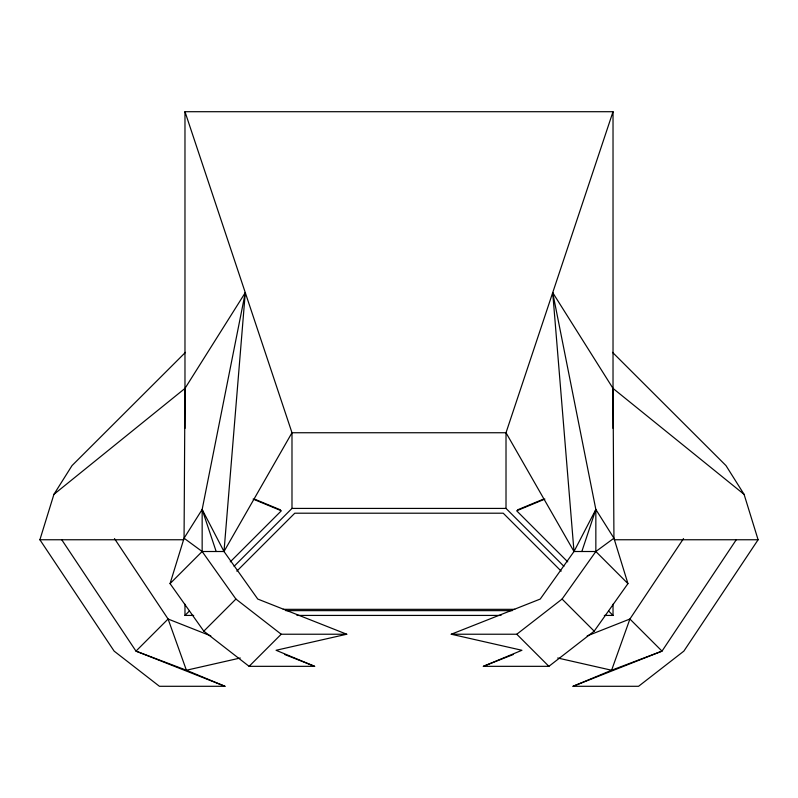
<?xml version="1.0" encoding="UTF-8"?>
<svg xmlns="http://www.w3.org/2000/svg" width="798" height="798" viewBox="0 0 798 798"><rect width="100%" height="100%" fill="white"/><g stroke="black" fill="none" stroke-linecap="round" stroke-linejoin="round"><path stroke-width="1.2" d="M184.976 388.417L184.059 538.211L170.054 583.617L203.819 631.158L249.106 666.33L314.641 666.33L276.078 650.28L346.741 634.23L257.764 599.059L223.999 551.508L202.153 509.473L245.285 292.637L184.976 388.417L53.915 494.361L39.9 539.757L114.144 651.128L159.43 686.29L224.966 686.29L186.403 670.24L135.989 651.128L61.745 539.757M216.168 551.508L202.153 509.473L184.059 538.211L202.153 551.508L223.999 551.508L245.285 292.637M184.976 428.406L184.976 111.71L613.024 111.71L506.012 432.745L506.012 508.416L563.907 566.311M581.832 551.508L595.847 509.473L552.715 292.637L613.024 388.417L744.085 494.361L758.1 539.757L683.856 651.128L638.57 686.29L573.034 686.29L611.597 670.24L662.011 651.128L736.255 539.757M613.024 388.417L613.941 538.211L595.847 551.508L574.001 551.508L595.847 509.473L613.941 538.211L627.946 583.617L594.181 631.158L548.894 666.33L483.359 666.33L521.922 650.28L451.259 634.23L540.236 599.059L574.001 551.508L552.715 292.637M223.999 551.508L291.988 432.745L184.976 111.71M53.915 494.361L72 465.623L185.475 352.347M683.527 538.59L629.911 619.019L611.597 670.24L557.702 658.001M451.259 634.23L516.785 634.23L562.081 599.059L595.847 551.508L595.847 509.473M170.054 583.617L202.153 551.508L202.153 509.473M230.273 561.852L281.345 510.78L253.106 499.079M193.685 615.428L184.976 615.428L189.355 611.039M234.093 566.311L291.988 508.416L506.012 508.416M236.826 571.139L294.771 513.204L503.229 513.204L561.174 571.139M203.819 631.158L235.919 599.059L202.153 551.508M249.106 666.33L281.215 634.23L346.741 634.23M517.603 509.842L543.588 499.079M544.894 499.079L516.655 510.78L567.727 561.852M483.359 666.33L513.403 654.46M587.158 635.916L629.911 619.019L662.011 651.128L573.034 686.29M240.298 658.001L186.403 670.24L168.089 619.019L114.473 538.59M39.9 539.757L183.73 539.757M614.27 539.757L758.1 539.757M283.22 609.333L514.78 609.333M285.714 610.64L512.286 610.64M296.966 615.428L501.034 615.428M604.315 615.428L613.024 615.428L613.024 604.206M284.597 654.46L314.641 666.33M210.842 635.916L168.089 619.019L135.989 651.128L224.966 686.29M254.412 499.079L280.397 509.842M235.919 599.059L281.215 634.23M612.525 352.347L726 465.623L744.085 494.361M595.847 551.508L627.946 583.617M608.645 611.039L613.024 615.428M562.081 599.059L594.181 631.158M516.785 634.23L548.894 666.33M574.001 551.508L506.012 432.745L291.988 432.745L291.988 508.416M613.024 111.71L613.024 428.406M184.976 604.206L184.976 615.428"/></g></svg>
